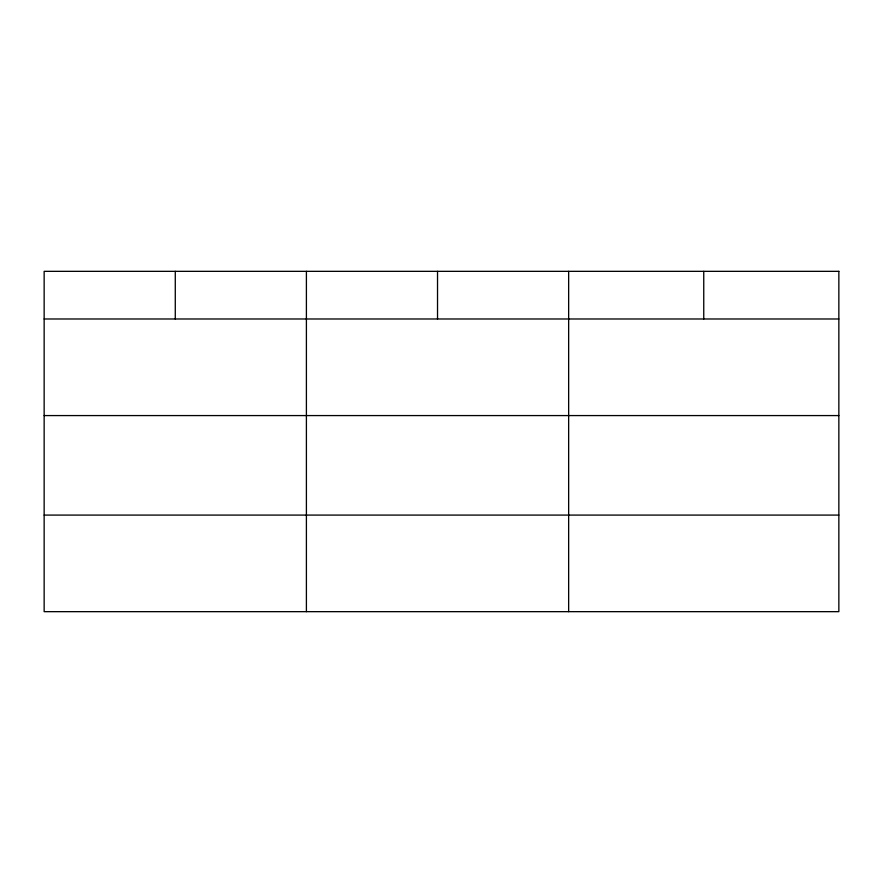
<?xml version="1.0" encoding="UTF-8"?>
<svg xmlns="http://www.w3.org/2000/svg" width="883" height="883" viewBox="0 0 883 883"><rect width="100%" height="100%" fill="white"/><g stroke="black" fill="none" stroke-linecap="round" stroke-linejoin="round"><path stroke-width="1.32" d="M44.15 318.984L838.85 318.984M44.15 415.573L838.85 415.573M44.15 515.087L838.85 515.087M703.751 271.335L703.751 318.984M568.652 271.335L568.652 611.665M437.526 271.335L437.526 318.984M306.401 271.335L306.401 611.665M175.276 271.335L175.276 318.984M838.85 271.335L44.15 271.335L44.15 611.665L838.85 611.665L838.85 271.335"/></g></svg>
